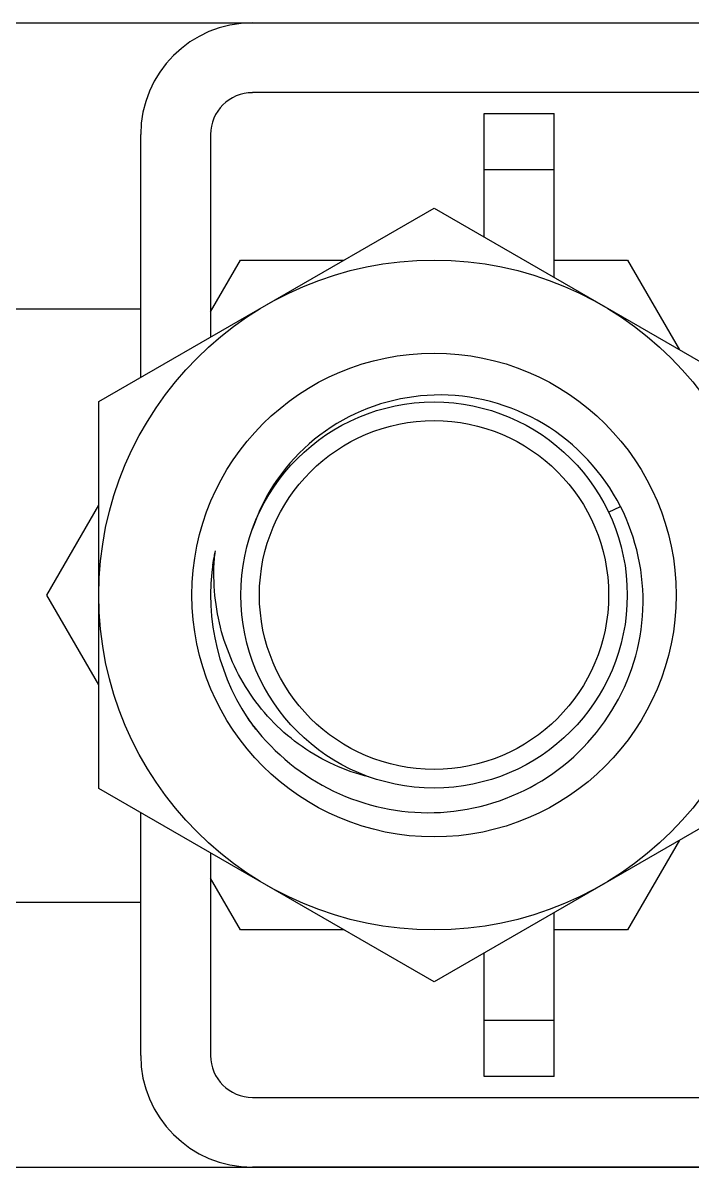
# Model space of a CAD drawing. Header units: millimetres. Extents: x -633009578 to 5705885, y -633235091 to 2571734.
# Drawn here: x 2448779.9 to 2449015.4, y 1996814.3 to 1997217.3 of the extents above; entities that cross this region are included whole.
import ezdxf

# ---------------------------------------------------------------- set-up
doc = ezdxf.new("R2010")
doc.units = ezdxf.units.MM
doc.header["$LTSCALE"] = 1000
doc.header["$MEASUREMENT"] = 0
doc.layers.get('0').update_dxf_attribs({"color": 9})
doc.layers.add('E-WIRE-系统', color=3, linetype='Continuous')

# ---------------------------------------------------------------- blocks, each defined once
blk = doc.blocks.new('G$CF4FACE3C')
at = {"layer": 'E-WIRE-系统'}
for p, q in [((-15141.08, 672.19), (-13920.12, 672.19)), ((-14706.17, 672.19), (-14412.83, 672.19)), ((-14412.83, 649.97), (-14706.17, 649.97)), ((-14632.39, 643.3), (-14610.17, 643.3)), ((-14632.39, 603.9), (-14632.39, 643.3)), ((-14610.17, 591.07), (-14610.17, 643.3)), ((-14741.72, 559.25), (-14741.72, 636.63)), ((-14719.5, 636.63), (-14719.5, 572.08)), ((-14632.39, 625.52), (-14610.17, 625.52)), ((-14755.06, 551.55), (-14648.39, 613.13)), ((-14648.39, 613.13), (-14541.72, 551.55)), ((-14719.5, 580.13), (-14709.97, 596.63)), ((-14709.97, 596.63), (-14676.97, 596.63)), ((-14610.17, 596.63), (-14586.8, 596.63)), ((-14586.8, 596.63), (-14570.3, 568.05)), ((-15141.08, 581.11), (-14741.72, 581.11)), ((-14755.06, 428.38), (-14755.06, 551.55)), ((-14771.56, 489.96), (-14755.06, 518.55)), ((-14592.86, 516.38), (-14589.05, 518.19)), ((-14703.61, 517.48), (-14703.67, 517.35)), ((-14755.06, 461.38), (-14771.56, 489.96)), ((-14648.39, 366.79), (-14755.06, 428.38)), ((-14541.72, 428.38), (-14648.39, 366.79)), ((-14741.72, 343.29), (-14741.72, 420.68)), ((-14570.3, 411.88), (-14586.8, 383.29)), ((-14719.5, 407.85), (-14719.5, 343.29)), ((-14709.97, 383.29), (-14719.5, 399.8)), ((-15141.08, 392.18), (-14741.72, 392.18)), ((-14610.17, 336.63), (-14610.17, 388.86)), ((-14676.97, 383.29), (-14709.97, 383.29)), ((-14586.8, 383.29), (-14610.17, 383.29)), ((-14632.39, 336.63), (-14632.39, 376.03)), ((-14610.17, 354.41), (-14632.39, 354.41)), ((-14610.17, 336.63), (-14632.39, 336.63)), ((-14706.17, 329.96), (-14412.83, 329.96)), ((-15126.94, 307.74), (-13920.12, 307.74)), ((-14412.83, 307.74), (-14706.17, 307.74))]:
    blk.add_line(p, q, dxfattribs=at)
for radius in [106.67, 77.05, 61.49, 55.56]:
    blk.add_circle((-14648.39, 489.96), radius, dxfattribs=at)
for centre, radius, start, end in [((-14706.17, 636.63), 35.56, 90, 180), ((-14706.17, 636.63), 13.33, 90, 180), ((-14647.66, 491.6), 61.64, 155.3125, 161.841), ((-14648.39, 489.96), 71.09, 168.5415, 213.5415), ((-14648.63, 490.01), 70.84, 168.542, 169.9459), ((-14647.94, 496.65), 70.51, 173.9459, 174.8169), ((-14648.36, 489.97), 71.12, 169.9464, 172.3478), ((-14648.53, 489.87), 70.92, 213.5425, 215.6827), ((-14649.58, 491.32), 70.87, 214.9875, 216.7422), ((-14649.47, 491.4), 71, 216.7418, 217.5926), ((-14648.35, 490), 71.14, 215.6822, 216.9686), ((-14706.17, 343.29), 35.56, 180, 270), ((-14706.17, 343.29), 13.33, 180, 270)]:
    blk.add_arc(centre, radius, start, end, dxfattribs=at)
for points, knots in [([(-14589.05, 518.19), (-14594.5, 528.88), (-14611.73, 547.59), (-14636.4, 553.99), (-14648.39, 553.65)], [0, 0, 0, 0, 0.500108, 1, 1, 1, 1]), ([(-14648.39, 553.65), (-14659.83, 553.33), (-14682.98, 546.25), (-14698.81, 527.86), (-14703.61, 517.48)], [0, 0, 0, 0, 0.500095, 1, 1, 1, 1]), ([(-14648.39, 420.64), (-14637.17, 420.93), (-14614.48, 427.2), (-14589.32, 451.61), (-14578.93, 485.12), (-14583.96, 508.2), (-14589.05, 518.19)], [0, 0, 0, 0, 0.250101, 0.50014, 0.750107, 1, 1, 1, 1]), ([(-14669.09, 432.06), (-14676.66, 433.87), (-14691.25, 440.48), (-14707.94, 457.55), (-14717.67, 479.34), (-14718.87, 495.25), (-14718.17, 503.02)], [0, 0, 0, 0, 0.249708, 0.499636, 0.749734, 1, 1, 1, 1]), ([(-14705.73, 448.08), (-14699.09, 439.45), (-14681.51, 425.08), (-14659.28, 420.36), (-14648.39, 420.64)], [0, 0, 0, 0, 0.500072, 1, 1, 1, 1])]:
    blk.add_open_spline(points, degree=3, knots=knots, dxfattribs=at)

msp = doc.modelspace()

# ---------------------------------------------------------------- block references
at = {"xscale": 1.10592, "yscale": 1.10592, "zscale": 1.10592}
msp.add_blockref('G$CF4FACE3C', (2465124.5, 1996473.94, -46.08), dxfattribs=at)

doc.saveas('drawing.dxf')
